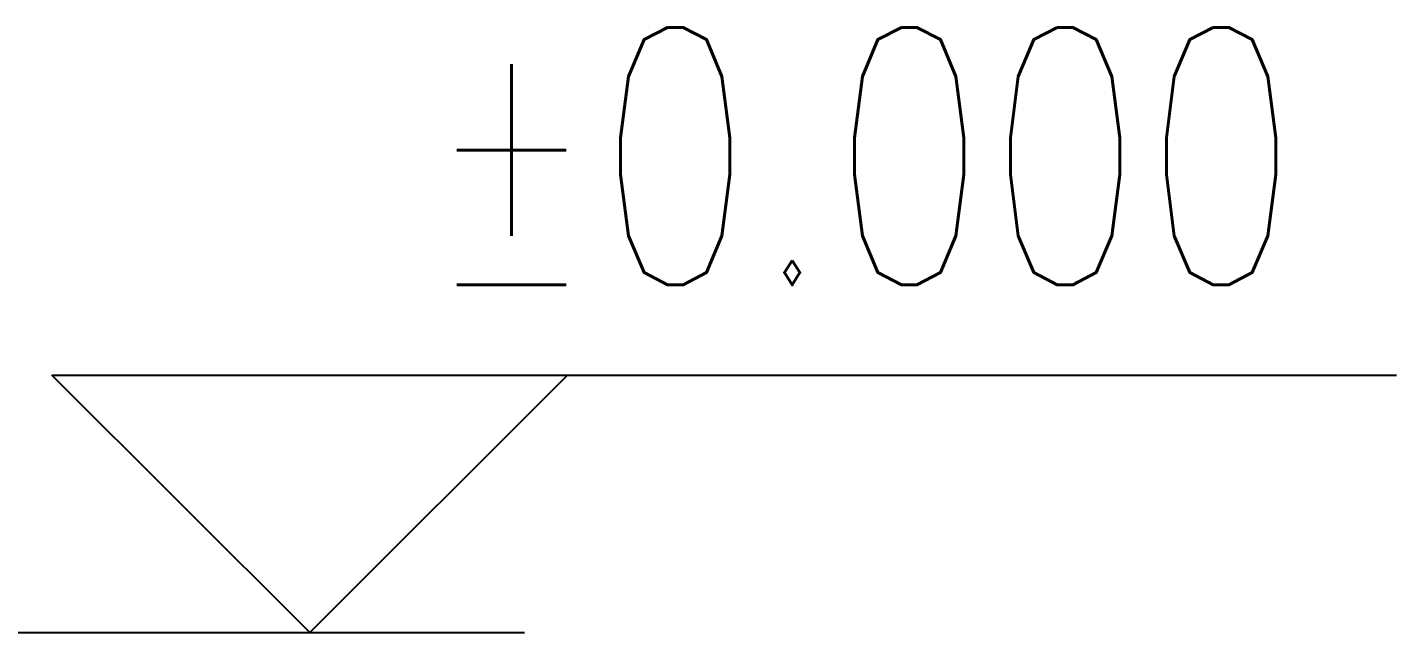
# Model space of a CAD drawing. Extents: x 14207793 to 14719554, y -1675802 to -1228715.
# Drawn here: x 14649794 to 14651706, y -1404608 to -1403762 of the extents above; entities that cross this region are included whole.
import ezdxf

# ---------------------------------------------------------------- set-up
doc = ezdxf.new("R2010")
doc.units = 0
doc.header["$LTSCALE"] = 500
doc.header["$MEASUREMENT"] = 0
for name, color, linetype in [('AXIS', 3, 'CONTINUOUS'), ('DIM_ELEV', 3, 'CONTINUOUS'), ('PUB_TEXT', 6, 'CONTINUOUS')]:
    doc.layers.add(name, color=color, linetype=linetype)
doc.styles.add('_TCH_DIM', font='SIMPLEX', dxfattribs={"bigfont": 'GBCBIG'})

msp = doc.modelspace()

# ---------------------------------------------------------------- linework, layer by layer
at = {"layer": 'AXIS'}
msp.add_line((14648760.66, -1404607.5), (14650488.47, -1404607.5), dxfattribs=at)
at = {"layer": 'DIM_ELEV'}
for p, q in [((14650188.47, -1404607.5), (14649828.47, -1404247.5)), ((14649828.47, -1404247.5), (14651706.47, -1404247.5)), ((14650188.47, -1404607.5), (14650548.47, -1404247.5))]:
    msp.add_line(p, q, dxfattribs=at)

# ---------------------------------------------------------------- texts
at = {"layer": 'PUB_TEXT', "style": '_TCH_DIM', "width": 0.705882}
msp.add_text('%%P0.000', height=360, dxfattribs=at).set_placement((14650350.47, -1404121.5))

doc.saveas('drawing.dxf')
